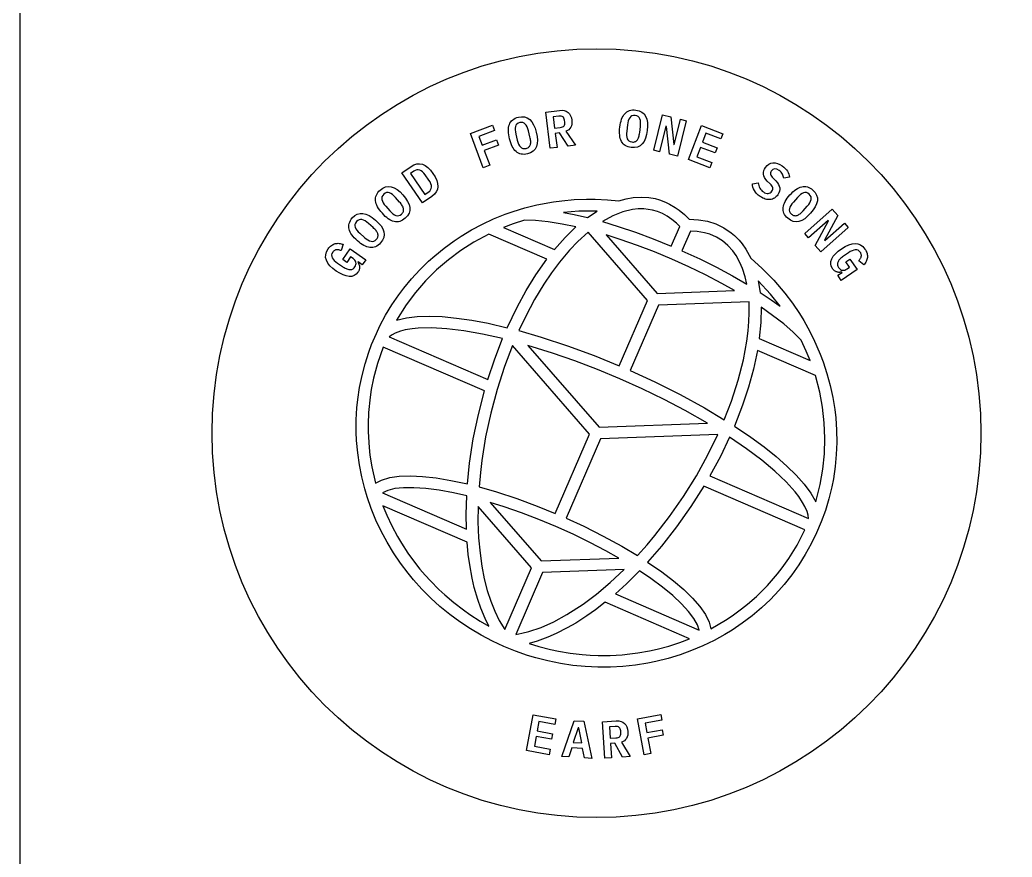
# Model space of a CAD drawing. Header units: millimetres. Extents: x 0 to 600, y 0 to 400.
# Drawn here: x 0 to 51.6, y 50.9 to 94.5 of the extents above; entities that cross this region are included whole.
import ezdxf

# ---------------------------------------------------------------- set-up
doc = ezdxf.new("R2010")
doc.units = ezdxf.units.MM
for name, color, linetype in [('CUT', 7, 'Continuous'), ('ENGRAVE_BACK_MIRRORED', 7, 'Continuous'), ('ENGRAVE_FRONT', 7, 'Continuous'), ('SHEET', 7, 'Continuous')]:
    doc.layers.add(name, color=color, linetype=linetype)

msp = doc.modelspace()

# ---------------------------------------------------------------- linework, layer by layer
at = {"layer": 'CUT'}
msp.add_circle((30, 73), 20, dxfattribs=at)
at = {"layer": 'ENGRAVE_BACK_MIRRORED'}
for points in [[(41.992, 76.107), (42.16, 75.486), (42.295, 74.859), (42.396, 74.226), (42.445, 73.797), (42.49, 73.16), (42.499, 72.522), (42.475, 71.891), (42.417, 71.258), (42.324, 70.629), (42.243, 70.208), (42.094, 69.591), (41.912, 68.983), (41.697, 68.386), (41.452, 67.807), (41.174, 67.238), (40.865, 66.684), (40.526, 66.147), (40.158, 65.629), (39.763, 65.132), (39.48, 64.808), (39.045, 64.351), (38.58, 63.914), (38.092, 63.502), (37.582, 63.116), (37.052, 62.758), (36.682, 62.531), (36.12, 62.22), (35.541, 61.939), (34.947, 61.688), (34.345, 61.469), (33.726, 61.28), (33.096, 61.124), (32.667, 61.036), (32.024, 60.934), (31.376, 60.866), (30.724, 60.83), (30.071, 60.828), (29.417, 60.859), (28.77, 60.922), (28.121, 61.019), (27.477, 61.149), (26.84, 61.311), (26.416, 61.439), (25.795, 61.654), (25.187, 61.899), (24.588, 62.177), (24.006, 62.484), (23.441, 62.819), (22.894, 63.182), (22.366, 63.572), (21.858, 63.988), (21.377, 64.425), (20.916, 64.888), (20.479, 65.374), (20.199, 65.714), (19.807, 66.235), (19.442, 66.773), (19.109, 67.325), (18.803, 67.896), (18.527, 68.482), (18.283, 69.079), (18.071, 69.688), (17.947, 70.104), (17.79, 70.727), (17.667, 71.351), (17.577, 71.985), (17.522, 72.622), (17.503, 73.053), (17.505, 73.69), (17.54, 74.32), (17.584, 74.748), (17.676, 75.377), (17.802, 75.994), (17.962, 76.608), (18.155, 77.212), (18.303, 77.614), (18.548, 78.193), (18.733, 78.579), (19.029, 79.133), (19.358, 79.676), (19.716, 80.2), (19.974, 80.543), (20.375, 81.029), (20.806, 81.498), (21.262, 81.943), (21.584, 82.229), (22.075, 82.629), (22.592, 83.006), (22.953, 83.245), (23.503, 83.576), (24.071, 83.877), (24.65, 84.146), (25.249, 84.387), (25.66, 84.533), (26.28, 84.721), (26.904, 84.876), (27.761, 85.035), (28.192, 85.092), (28.836, 85.15), (29.488, 85.174), (29.929, 85.172), (30.578, 85.142), (31.161, 85.086), (31.542, 85.19), (31.907, 85.253), (32.364, 85.279), (32.719, 85.256), (33.046, 85.199), (33.277, 85.137), (33.588, 85.022), (33.806, 84.919), (34.099, 84.747), (34.301, 84.605), (34.571, 84.38), (34.825, 84.128), (35.303, 84.104), (35.773, 84.021), (36.216, 83.881), (36.629, 83.682), (37.007, 83.427), (37.182, 83.279), (37.419, 83.041), (37.575, 82.853), (37.775, 82.569), (38.028, 82.109), (38.627, 81.572), (39.233, 80.952), (39.798, 80.29), (40.193, 79.765), (40.555, 79.231), (40.782, 78.862), (40.999, 78.482), (41.292, 77.91), (41.641, 77.116), (41.793, 76.714), (41.992, 76.107)], [(30.032, 84.556), (29.084, 84.549), (28.285, 84.485), (28.846, 84.374), (29.529, 84.215), (30.032, 84.556)], [(34.33, 83.759), (34.161, 83.924), (33.927, 84.118), (33.685, 84.283), (33.435, 84.418), (33.178, 84.524), (32.913, 84.6), (32.456, 84.663), (32.171, 84.661), (31.878, 84.63), (31.375, 84.511), (30.855, 84.306), (30.309, 84.006), (31.129, 83.758), (32.032, 83.454), (32.947, 83.114), (33.886, 82.733), (34.33, 83.759)], [(28.933, 83.727), (28.207, 83.876), (27.489, 83.99), (26.834, 84.057), (26.259, 84.077), (25.658, 83.883), (25.16, 83.694), (27.809, 82.546), (28.367, 83.177), (28.933, 83.727)], [(27.417, 82.047), (24.401, 83.355), (23.626, 82.939), (22.942, 82.503), (22.293, 82.02), (21.681, 81.494), (21.109, 80.927), (20.581, 80.321), (20.098, 79.679), (19.593, 78.884), (20.111, 79.006), (20.67, 79.071), (21.293, 79.089), (21.979, 79.061), (22.722, 78.989), (23.52, 78.873), (24.364, 78.715), (25.361, 78.487), (25.869, 79.546), (26.344, 80.416), (26.848, 81.235), (27.417, 82.047)], [(25.964, 78.332), (27.122, 77.997), (28.488, 77.549), (29.876, 77.037), (31.185, 76.505), (32.657, 79.899), (29.559, 83.458), (29.027, 82.974), (28.599, 82.524), (28.073, 81.895), (27.661, 81.341), (27.262, 80.745), (26.781, 79.946), (26.326, 79.092), (25.964, 78.332)], [(37.184, 80.413), (36.513, 80.79), (35.677, 81.228), (34.811, 81.649), (33.924, 82.05), (33.025, 82.424), (32.125, 82.768), (31.234, 83.079), (30.5, 83.311), (33.15, 80.266), (37.184, 80.413)], [(34.448, 82.489), (35.368, 82.064), (36.241, 81.629), (37.081, 81.177), (37.822, 80.749), (37.735, 81.125), (37.592, 81.568), (37.462, 81.872), (37.26, 82.236), (37.089, 82.48), (36.834, 82.764), (36.551, 83.003), (36.239, 83.196), (35.898, 83.345), (35.623, 83.426), (35.232, 83.495), (34.893, 83.515), (34.448, 82.489)], [(39.555, 79.599), (39.056, 80.225), (38.413, 80.922), (38.508, 80.322), (39.091, 79.932), (39.555, 79.599)], [(37.826, 77.782), (37.894, 78.328), (37.932, 78.801), (37.948, 79.258), (37.935, 79.826), (33.22, 79.655), (31.748, 76.261), (33.032, 75.669), (34.354, 75.006), (35.615, 74.315), (36.651, 73.698), (37.025, 74.667), (37.379, 75.76), (37.65, 76.821), (37.826, 77.782)], [(41.114, 76.777), (40.912, 77.27), (40.643, 77.841), (40.235, 78.247), (39.739, 78.679), (39.164, 79.125), (38.559, 79.553), (38.544, 78.764), (38.466, 77.926), (41.114, 76.777)], [(25.115, 77.916), (24.071, 78.148), (23.104, 78.318), (22.215, 78.427), (21.415, 78.474), (20.715, 78.459), (20.406, 78.429), (20.039, 78.368), (19.8, 78.306), (19.531, 78.206), (19.368, 78.12), (19.216, 78.01), (24.345, 75.786), (24.71, 76.873), (25.115, 77.916)], [(18.503, 70.395), (18.811, 70.557), (19.243, 70.688), (19.741, 70.761), (20.319, 70.782), (20.956, 70.752), (21.661, 70.673), (22.418, 70.546), (23.286, 70.358), (23.398, 71.447), (23.592, 72.712), (23.854, 73.977), (24.169, 75.194), (18.909, 77.475), (18.609, 76.632), (18.4, 75.858), (18.28, 75.268), (18.218, 74.871), (18.137, 74.072), (18.114, 73.468), (18.117, 73.065), (18.165, 72.259), (18.211, 71.857), (18.307, 71.256), (18.503, 70.395)], [(24.832, 75.28), (24.5, 74.045), (24.234, 72.808), (24.034, 71.573), (23.959, 70.961), (23.89, 70.205), (24.801, 69.942), (25.849, 69.599), (26.916, 69.205), (27.855, 68.824), (29.642, 72.945), (25.629, 77.554), (25.217, 76.469), (24.832, 75.28)], [(31.223, 75.821), (30.047, 76.311), (28.87, 76.761), (27.705, 77.167), (26.435, 77.563), (30.135, 73.312), (35.767, 73.516), (34.611, 74.173), (33.518, 74.746), (32.384, 75.298), (31.223, 75.821)], [(37.176, 73.365), (38.024, 72.792), (38.716, 72.285), (39.347, 71.781), (39.907, 71.288), (40.396, 70.807), (40.809, 70.339), (41.143, 69.887), (41.408, 69.426), (41.643, 70.338), (41.782, 71.129), (41.863, 71.928), (41.887, 72.733), (41.852, 73.54), (41.76, 74.344), (41.611, 75.141), (41.386, 75.991), (38.369, 77.299), (38.166, 76.328), (37.912, 75.401), (37.602, 74.459), (37.176, 73.365)], [(35.197, 70.786), (35.801, 71.88), (36.312, 72.922), (30.204, 72.701), (28.418, 68.58), (29.339, 68.155), (30.355, 67.645), (31.322, 67.115), (32.136, 66.629), (32.641, 67.196), (33.037, 67.67), (33.801, 68.66), (34.522, 69.7), (35.197, 70.786)], [(41.028, 68.553), (41.005, 68.739), (40.956, 68.917), (40.845, 69.182), (40.726, 69.399), (40.521, 69.708), (40.331, 69.954), (39.864, 70.475), (39.283, 71.027), (38.596, 71.601), (37.811, 72.191), (36.927, 72.795), (36.443, 71.786), (35.899, 70.777), (41.028, 68.553)], [(32.661, 66.294), (33.391, 65.789), (34.001, 65.322), (34.541, 64.862), (34.998, 64.418), (35.378, 63.981), (35.665, 63.568), (35.865, 63.163), (35.957, 62.828), (36.72, 63.273), (37.058, 63.497), (37.548, 63.855), (37.864, 64.107), (38.319, 64.506), (38.891, 65.073), (39.419, 65.679), (39.666, 65.996), (40.015, 66.486), (40.437, 67.168), (40.847, 67.963), (35.587, 70.243), (34.914, 69.182), (34.169, 68.126), (33.379, 67.12), (32.661, 66.294)], [(23.246, 69.737), (22.557, 69.893), (21.81, 70.03), (21.122, 70.121), (20.503, 70.164), (19.959, 70.161), (19.502, 70.113), (19.139, 70.025), (18.867, 69.9), (23.231, 68.007), (23.219, 68.781), (23.246, 69.737)], [(18.886, 69.223), (19.088, 68.73), (19.35, 68.174), (19.641, 67.63), (19.851, 67.276), (20.188, 66.758), (20.429, 66.422), (20.811, 65.933), (21.08, 65.618), (21.36, 65.312), (21.799, 64.87), (22.105, 64.588), (22.581, 64.184), (23.078, 63.804), (23.419, 63.565), (23.947, 63.228), (24.401, 62.967), (24.205, 63.356), (23.975, 63.902), (23.819, 64.348), (23.642, 64.966), (23.527, 65.462), (23.403, 66.145), (23.331, 66.685), (23.27, 67.322), (18.886, 69.223)], [(23.869, 67.549), (23.94, 66.754), (24.036, 66.073), (24.162, 65.428), (24.316, 64.821), (24.498, 64.256), (24.706, 63.736), (24.938, 63.263), (25.234, 62.779), (26.626, 65.99), (23.839, 69.193), (23.835, 68.395), (23.869, 67.549)], [(24.47, 69.402), (27.12, 66.357), (31.154, 66.504), (30.482, 66.881), (29.647, 67.319), (28.781, 67.741), (27.893, 68.141), (26.994, 68.515), (26.095, 68.859), (25.204, 69.17), (24.47, 69.402)], [(25.797, 62.535), (26.108, 62.591), (26.476, 62.683), (27.115, 62.899), (27.78, 63.193), (28.464, 63.563), (29.301, 64.104), (30.007, 64.632), (30.712, 65.226), (31.432, 65.9), (27.189, 65.746), (25.797, 62.535)], [(35.347, 62.754), (35.252, 63.038), (35.068, 63.364), (34.791, 63.731), (34.422, 64.129), (33.967, 64.552), (33.43, 64.992), (32.82, 65.443), (32.235, 65.839), (31.556, 65.167), (30.982, 64.647), (35.347, 62.754)], [(30.456, 64.206), (29.949, 63.815), (29.505, 63.499), (28.923, 63.123), (28.482, 62.868), (27.909, 62.574), (27.477, 62.383), (26.922, 62.178), (26.504, 62.055), (27.004, 61.902), (27.611, 61.747), (28.019, 61.662), (28.636, 61.559), (29.256, 61.487), (29.671, 61.457), (30.086, 61.441), (30.709, 61.443), (31.329, 61.477), (31.741, 61.518), (32.15, 61.572), (32.76, 61.679), (33.162, 61.768), (33.757, 61.927), (34.342, 62.117), (34.84, 62.306), (30.456, 64.206)]]:
    msp.add_lwpolyline(points, close=True, dxfattribs=at)
at = {"layer": 'ENGRAVE_FRONT'}
for points in [[(25.707, 87.767), (25.659, 87.838), (25.615, 87.917), (25.574, 88.004), (25.537, 88.099), (25.504, 88.201), (25.474, 88.311), (25.449, 88.421), (25.431, 88.527), (25.42, 88.628), (25.415, 88.724), (25.417, 88.816), (25.427, 88.901), (25.443, 88.981), (25.468, 89.056), (25.499, 89.124), (25.539, 89.187), (25.585, 89.244), (25.64, 89.296), (25.702, 89.341), (25.772, 89.38), (25.85, 89.412), (25.935, 89.438), (26.107, 89.463), (26.263, 89.452), (26.402, 89.403), (26.526, 89.317), (26.634, 89.197), (26.727, 89.047), (26.806, 88.867), (26.869, 88.656), (26.911, 88.44), (26.926, 88.244), (26.913, 88.068), (26.874, 87.911), (26.804, 87.778), (26.703, 87.67), (26.571, 87.587), (26.407, 87.53), (26.319, 87.512), (26.235, 87.504), (26.155, 87.506), (26.079, 87.517), (26.007, 87.538), (25.939, 87.566), (25.875, 87.604), (25.815, 87.65), (25.759, 87.704), (25.707, 87.767)], [(28.692, 89.403), (28.717, 89.276), (28.723, 89.176), (28.716, 89.082), (28.696, 88.995), (28.663, 88.915), (28.618, 88.844), (28.561, 88.785), (28.492, 88.737), (28.411, 88.702), (28.908, 87.978), (28.519, 87.93), (28.07, 88.619), (27.857, 88.593), (27.946, 87.861), (27.592, 87.818), (27.362, 89.704), (28.078, 89.791), (28.209, 89.797), (28.326, 89.781), (28.429, 89.744), (28.519, 89.685), (28.593, 89.608), (28.651, 89.514), (28.692, 89.403)], [(28.327, 89.341), (28.309, 89.39), (28.284, 89.43), (28.253, 89.46), (28.214, 89.481), (28.165, 89.493), (28.107, 89.497), (28.04, 89.493), (27.751, 89.458), (27.823, 88.869), (28.112, 88.904), (28.178, 88.915), (28.233, 88.933), (28.277, 88.957), (28.311, 88.987), (28.334, 89.024), (28.348, 89.068), (28.353, 89.12), (28.35, 89.18), (28.338, 89.282), (28.327, 89.341)], [(31.24, 88.328), (31.22, 88.411), (31.207, 88.501), (31.2, 88.597), (31.199, 88.699), (31.204, 88.807), (31.215, 88.92), (31.231, 89.031), (31.252, 89.136), (31.277, 89.235), (31.307, 89.327), (31.342, 89.412), (31.381, 89.488), (31.425, 89.557), (31.474, 89.618), (31.528, 89.671), (31.587, 89.715), (31.651, 89.752), (31.72, 89.781), (31.795, 89.801), (31.874, 89.813), (31.958, 89.815), (32.047, 89.808), (32.217, 89.771), (32.358, 89.705), (32.472, 89.61), (32.556, 89.486), (32.615, 89.336), (32.649, 89.162), (32.658, 88.966), (32.642, 88.746), (32.604, 88.529), (32.549, 88.341), (32.474, 88.18), (32.381, 88.048), (32.269, 87.948), (32.136, 87.883), (31.983, 87.853), (31.81, 87.858), (31.721, 87.872), (31.64, 87.895), (31.566, 87.925), (31.499, 87.963), (31.439, 88.007), (31.385, 88.058), (31.339, 88.116), (31.299, 88.18), (31.266, 88.251), (31.24, 88.328)], [(32.168, 88.326), (32.187, 88.368), (32.202, 88.414), (32.216, 88.464), (32.228, 88.517), (32.239, 88.573), (32.247, 88.632), (32.286, 88.954), (32.295, 89.07), (32.294, 89.174), (32.282, 89.266), (32.258, 89.347), (32.222, 89.414), (32.168, 89.465), (32.098, 89.5), (32.012, 89.519), (31.924, 89.521), (31.847, 89.504), (31.783, 89.467), (31.732, 89.411), (31.69, 89.338), (31.656, 89.252), (31.629, 89.151), (31.61, 89.036), (31.571, 88.712), (31.562, 88.596), (31.563, 88.492), (31.575, 88.4), (31.599, 88.319), (31.635, 88.252), (31.689, 88.201), (31.759, 88.166), (31.845, 88.147), (31.891, 88.143), (31.933, 88.145), (31.973, 88.152), (32.009, 88.164), (32.042, 88.18), (32.073, 88.201), (32.1, 88.226), (32.125, 88.255), (32.148, 88.289), (32.168, 88.326)], [(34.672, 89.254), (34.216, 87.409), (33.791, 87.514), (33.635, 88.958), (33.608, 88.964), (33.281, 87.64), (32.985, 87.714), (33.441, 89.558), (33.867, 89.453), (34.023, 88.009), (34.049, 88.003), (34.377, 89.327), (34.672, 89.254)], [(24.156, 87.699), (24.446, 86.936), (24.113, 86.809), (23.437, 88.585), (24.597, 89.026), (24.702, 88.752), (23.875, 88.437), (24.051, 87.974), (24.797, 88.258), (24.901, 87.983), (24.156, 87.699)], [(26.576, 88.095), (26.578, 88.141), (26.576, 88.19), (26.571, 88.241), (26.564, 88.295), (26.553, 88.351), (26.54, 88.409), (26.462, 88.724), (26.43, 88.835), (26.392, 88.932), (26.347, 89.014), (26.297, 89.081), (26.239, 89.131), (26.171, 89.159), (26.093, 89.167), (26.005, 89.155), (25.922, 89.125), (25.857, 89.082), (25.81, 89.025), (25.782, 88.954), (25.768, 88.871), (25.767, 88.778), (25.778, 88.674), (25.802, 88.561), (25.88, 88.243), (25.913, 88.132), (25.951, 88.035), (25.995, 87.953), (26.046, 87.886), (26.104, 87.837), (26.172, 87.808), (26.25, 87.8), (26.337, 87.812), (26.381, 87.826), (26.42, 87.842), (26.455, 87.863), (26.484, 87.887), (26.51, 87.914), (26.531, 87.944), (26.548, 87.977), (26.561, 88.014), (26.57, 88.053), (26.576, 88.095)], [(35.407, 87.866), (35.221, 87.377), (36.009, 87.077), (35.905, 86.802), (34.783, 87.229), (35.459, 89.005), (36.581, 88.578), (36.476, 88.303), (35.687, 88.604), (35.511, 88.14), (36.272, 87.851), (36.167, 87.576), (35.407, 87.866)], [(21.494, 86.511), (21.609, 86.326), (21.689, 86.15), (21.736, 85.984), (21.748, 85.827), (21.724, 85.682), (21.664, 85.547), (21.567, 85.424), (21.433, 85.313), (20.948, 84.977), (19.866, 86.538), (20.351, 86.875), (20.502, 86.961), (20.652, 87.008), (20.799, 87.017), (20.944, 86.987), (21.086, 86.921), (21.226, 86.819), (21.362, 86.683), (21.494, 86.511)], [(38.108, 85.966), (38.412, 86.027), (38.424, 85.949), (38.442, 85.876), (38.467, 85.809), (38.498, 85.747), (38.535, 85.69), (38.578, 85.638), (38.627, 85.59), (38.682, 85.547), (38.748, 85.507), (38.812, 85.48), (38.872, 85.466), (38.93, 85.465), (38.985, 85.477), (39.035, 85.502), (39.081, 85.54), (39.123, 85.59), (39.15, 85.637), (39.166, 85.682), (39.172, 85.726), (39.167, 85.769), (39.151, 85.814), (39.124, 85.861), (39.085, 85.91), (39.034, 85.963), (38.887, 86.105), (38.803, 86.199), (38.741, 86.292), (38.703, 86.385), (38.687, 86.477), (38.69, 86.567), (38.709, 86.655), (38.743, 86.74), (38.792, 86.823), (38.874, 86.922), (38.965, 86.996), (39.065, 87.044), (39.175, 87.066), (39.291, 87.063), (39.411, 87.035), (39.534, 86.983), (39.661, 86.906), (39.747, 86.841), (39.821, 86.773), (39.885, 86.703), (39.937, 86.629), (39.978, 86.553), (40.009, 86.477), (40.03, 86.4), (40.041, 86.322), (39.741, 86.258), (39.733, 86.316), (39.718, 86.372), (39.698, 86.426), (39.673, 86.479), (39.64, 86.53), (39.6, 86.578), (39.552, 86.623), (39.497, 86.665), (39.376, 86.73), (39.269, 86.745), (39.176, 86.713), (39.096, 86.632), (39.07, 86.587), (39.055, 86.544), (39.05, 86.501), (39.055, 86.458), (39.072, 86.414), (39.1, 86.367), (39.139, 86.316), (39.191, 86.262), (39.334, 86.119), (39.413, 86.03), (39.472, 85.94), (39.512, 85.85), (39.532, 85.76), (39.534, 85.671), (39.517, 85.582), (39.484, 85.493), (39.432, 85.406), (39.392, 85.354), (39.35, 85.307), (39.304, 85.267), (39.255, 85.232), (39.204, 85.203), (39.15, 85.18), (39.093, 85.163), (39.035, 85.153), (38.974, 85.149), (38.912, 85.151), (38.848, 85.161), (38.782, 85.177), (38.715, 85.201), (38.647, 85.231), (38.578, 85.269), (38.508, 85.314), (38.414, 85.386), (38.333, 85.461), (38.266, 85.54), (38.212, 85.622), (38.171, 85.706), (38.139, 85.792), (38.118, 85.878), (38.108, 85.966)], [(21.093, 86.435), (21.023, 86.526), (20.952, 86.597), (20.879, 86.651), (20.805, 86.686), (20.729, 86.702), (20.652, 86.697), (20.574, 86.672), (20.494, 86.626), (20.317, 86.504), (21.074, 85.412), (21.251, 85.534), (21.321, 85.593), (21.372, 85.658), (21.404, 85.728), (21.416, 85.804), (21.409, 85.886), (21.384, 85.974), (21.341, 86.066), (21.281, 86.164), (21.093, 86.435)], [(19.395, 84.033), (19.32, 84.064), (19.244, 84.105), (19.168, 84.154), (19.091, 84.212), (19.014, 84.279), (18.937, 84.354), (18.859, 84.437), (18.787, 84.523), (18.721, 84.608), (18.664, 84.692), (18.615, 84.775), (18.574, 84.857), (18.543, 84.937), (18.52, 85.016), (18.507, 85.093), (18.503, 85.168), (18.509, 85.242), (18.523, 85.315), (18.547, 85.386), (18.581, 85.455), (18.625, 85.522), (18.679, 85.586), (18.743, 85.649), (18.883, 85.752), (19.026, 85.814), (19.172, 85.836), (19.322, 85.818), (19.473, 85.762), (19.626, 85.673), (19.779, 85.55), (19.933, 85.393), (20.071, 85.221), (20.176, 85.055), (20.247, 84.893), (20.284, 84.736), (20.285, 84.585), (20.247, 84.443), (20.168, 84.308), (20.05, 84.181), (19.98, 84.124), (19.909, 84.078), (19.838, 84.043), (19.765, 84.017), (19.692, 84.001), (19.618, 83.995), (19.544, 83.999), (19.47, 84.011), (19.395, 84.033)], [(39.728, 84.814), (39.75, 84.892), (39.781, 84.972), (39.822, 85.053), (39.87, 85.136), (39.928, 85.22), (39.993, 85.306), (40.067, 85.393), (40.144, 85.475), (40.221, 85.55), (40.298, 85.616), (40.374, 85.675), (40.451, 85.725), (40.527, 85.765), (40.602, 85.797), (40.677, 85.819), (40.752, 85.831), (40.826, 85.834), (40.899, 85.828), (40.973, 85.813), (41.045, 85.787), (41.117, 85.751), (41.187, 85.705), (41.257, 85.649), (41.375, 85.522), (41.454, 85.387), (41.493, 85.244), (41.492, 85.094), (41.454, 84.937), (41.383, 84.775), (41.279, 84.609), (41.141, 84.437), (40.986, 84.28), (40.833, 84.157), (40.68, 84.068), (40.529, 84.012), (40.38, 83.994), (40.233, 84.016), (40.09, 84.078), (39.95, 84.181), (39.886, 84.243), (39.832, 84.308), (39.789, 84.375), (39.755, 84.444), (39.731, 84.515), (39.716, 84.587), (39.711, 84.661), (39.715, 84.737), (39.728, 84.814)], [(19.95, 84.72), (19.935, 84.76), (19.916, 84.801), (19.892, 84.844), (19.863, 84.887), (19.832, 84.931), (19.796, 84.976), (19.757, 85.021), (19.542, 85.263), (19.461, 85.347), (19.382, 85.414), (19.305, 85.466), (19.229, 85.502), (19.154, 85.519), (19.081, 85.512), (19.008, 85.483), (18.937, 85.431), (18.877, 85.366), (18.839, 85.297), (18.825, 85.225), (18.833, 85.149), (18.859, 85.07), (18.902, 84.987), (18.96, 84.9), (19.034, 84.811), (19.251, 84.567), (19.331, 84.483), (19.41, 84.415), (19.488, 84.364), (19.564, 84.328), (19.638, 84.311), (19.712, 84.317), (19.784, 84.346), (19.856, 84.398), (19.889, 84.431), (19.915, 84.464), (19.936, 84.498), (19.952, 84.533), (19.961, 84.568), (19.966, 84.605), (19.965, 84.642), (19.96, 84.681), (19.95, 84.72)], [(40.474, 84.342), (40.512, 84.362), (40.551, 84.386), (40.59, 84.415), (40.63, 84.448), (40.67, 84.484), (40.711, 84.525), (40.751, 84.569), (40.966, 84.811), (41.04, 84.9), (41.098, 84.987), (41.141, 85.07), (41.167, 85.149), (41.175, 85.225), (41.161, 85.297), (41.123, 85.366), (41.063, 85.431), (40.992, 85.483), (40.919, 85.512), (40.846, 85.519), (40.771, 85.502), (40.695, 85.466), (40.618, 85.414), (40.539, 85.347), (40.458, 85.263), (40.241, 85.019), (40.167, 84.929), (40.109, 84.843), (40.067, 84.76), (40.04, 84.681), (40.032, 84.605), (40.047, 84.532), (40.084, 84.464), (40.144, 84.398), (40.18, 84.37), (40.216, 84.347), (40.252, 84.33), (40.288, 84.319), (40.325, 84.314), (40.362, 84.313), (40.399, 84.318), (40.436, 84.328), (40.474, 84.342)], [(18.139, 82.67), (18.06, 82.692), (17.98, 82.723), (17.899, 82.763), (17.816, 82.811), (17.731, 82.868), (17.645, 82.933), (17.558, 83.006), (17.476, 83.083), (17.401, 83.159), (17.334, 83.236), (17.275, 83.312), (17.224, 83.389), (17.183, 83.464), (17.152, 83.54), (17.129, 83.615), (17.116, 83.689), (17.113, 83.763), (17.119, 83.837), (17.134, 83.91), (17.159, 83.983), (17.194, 84.054), (17.24, 84.125), (17.296, 84.195), (17.423, 84.314), (17.557, 84.393), (17.7, 84.433), (17.85, 84.433), (18.007, 84.396), (18.169, 84.325), (18.336, 84.222), (18.509, 84.085), (18.666, 83.931), (18.79, 83.778), (18.88, 83.626), (18.937, 83.475), (18.956, 83.326), (18.935, 83.179), (18.873, 83.036), (18.771, 82.896), (18.708, 82.831), (18.644, 82.777), (18.577, 82.733), (18.508, 82.699), (18.438, 82.674), (18.365, 82.659), (18.291, 82.654), (18.216, 82.657), (18.139, 82.67)], [(42.897, 83.926), (43.099, 83.698), (41.673, 82.441), (41.383, 82.77), (42.077, 84.046), (42.059, 84.066), (41.036, 83.164), (40.834, 83.393), (42.26, 84.649), (42.55, 84.321), (41.856, 83.045), (41.874, 83.025), (42.897, 83.926)], [(18.607, 83.419), (18.587, 83.457), (18.563, 83.495), (18.534, 83.535), (18.5, 83.574), (18.464, 83.614), (18.423, 83.654), (18.379, 83.694), (18.136, 83.909), (18.046, 83.982), (17.959, 84.039), (17.876, 84.082), (17.796, 84.108), (17.72, 84.115), (17.648, 84.1), (17.58, 84.063), (17.515, 84.002), (17.463, 83.931), (17.434, 83.858), (17.429, 83.784), (17.445, 83.71), (17.482, 83.634), (17.534, 83.557), (17.602, 83.478), (17.686, 83.398), (17.931, 83.182), (18.021, 83.109), (18.108, 83.051), (18.191, 83.009), (18.271, 82.983), (18.347, 82.975), (18.419, 82.99), (18.487, 83.028), (18.552, 83.088), (18.581, 83.124), (18.603, 83.16), (18.62, 83.197), (18.631, 83.233), (18.636, 83.27), (18.636, 83.307), (18.631, 83.344), (18.621, 83.381), (18.607, 83.419)], [(17.664, 81.713), (17.67, 81.681), (17.673, 81.649), (17.674, 81.615), (17.672, 81.582), (17.667, 81.547), (17.659, 81.512), (17.647, 81.476), (17.632, 81.44), (17.612, 81.403), (17.589, 81.367), (17.499, 81.264), (17.393, 81.194), (17.271, 81.156), (17.132, 81.15), (16.98, 81.176), (16.817, 81.231), (16.643, 81.317), (16.459, 81.432), (16.277, 81.57), (16.131, 81.71), (16.021, 81.851), (15.947, 81.994), (15.91, 82.139), (15.913, 82.285), (15.956, 82.433), (16.039, 82.581), (16.08, 82.637), (16.122, 82.686), (16.166, 82.729), (16.211, 82.765), (16.258, 82.796), (16.305, 82.822), (16.354, 82.843), (16.403, 82.858), (16.454, 82.868), (16.505, 82.874), (16.557, 82.875), (16.609, 82.872), (16.662, 82.864), (16.716, 82.854), (16.769, 82.84), (16.822, 82.823), (16.714, 82.502), (16.684, 82.51), (16.653, 82.519), (16.623, 82.526), (16.593, 82.533), (16.563, 82.538), (16.534, 82.541), (16.506, 82.542), (16.477, 82.54), (16.45, 82.535), (16.423, 82.528), (16.397, 82.518), (16.371, 82.505), (16.346, 82.489), (16.323, 82.469), (16.3, 82.444), (16.278, 82.414), (16.238, 82.342), (16.221, 82.269), (16.225, 82.197), (16.251, 82.126), (16.296, 82.054), (16.357, 81.984), (16.434, 81.914), (16.527, 81.844), (16.778, 81.672), (16.828, 81.639), (16.878, 81.609), (16.926, 81.582), (16.973, 81.559), (17.02, 81.54), (17.065, 81.525), (17.109, 81.514), (17.151, 81.508), (17.192, 81.507), (17.231, 81.51), (17.269, 81.519), (17.305, 81.532), (17.338, 81.551), (17.371, 81.576), (17.401, 81.607), (17.429, 81.644), (17.465, 81.707), (17.486, 81.768), (17.493, 81.828), (17.485, 81.887), (17.464, 81.943), (17.433, 81.994), (17.391, 82.041), (17.338, 82.083), (17.21, 82.171), (17.014, 81.886), (16.801, 82.032), (17.177, 82.58), (17.996, 82.018), (17.816, 81.755), (17.598, 81.905), (17.586, 81.887), (17.602, 81.86), (17.617, 81.832), (17.631, 81.804), (17.644, 81.774), (17.655, 81.744), (17.664, 81.713)], [(42.572, 81.369), (42.54, 81.375), (42.508, 81.384), (42.477, 81.395), (42.446, 81.409), (42.416, 81.426), (42.386, 81.447), (42.357, 81.47), (42.329, 81.498), (42.302, 81.529), (42.276, 81.564), (42.212, 81.685), (42.185, 81.809), (42.194, 81.937), (42.238, 82.068), (42.317, 82.201), (42.428, 82.333), (42.57, 82.464), (42.744, 82.595), (42.938, 82.715), (43.121, 82.801), (43.293, 82.852), (43.453, 82.87), (43.601, 82.852), (43.736, 82.796), (43.858, 82.703), (43.967, 82.572), (44.004, 82.514), (44.035, 82.457), (44.059, 82.401), (44.077, 82.345), (44.089, 82.291), (44.096, 82.237), (44.097, 82.185), (44.094, 82.133), (44.085, 82.082), (44.072, 82.032), (44.055, 81.983), (44.033, 81.936), (44.007, 81.889), (43.978, 81.843), (43.946, 81.798), (43.911, 81.755), (43.65, 81.972), (43.669, 81.997), (43.687, 82.022), (43.705, 82.047), (43.722, 82.073), (43.738, 82.099), (43.751, 82.125), (43.762, 82.151), (43.77, 82.178), (43.776, 82.206), (43.779, 82.233), (43.779, 82.261), (43.777, 82.29), (43.77, 82.319), (43.76, 82.348), (43.745, 82.379), (43.725, 82.41), (43.672, 82.473), (43.61, 82.515), (43.542, 82.537), (43.466, 82.539), (43.383, 82.522), (43.295, 82.491), (43.202, 82.445), (43.104, 82.383), (42.852, 82.21), (42.803, 82.176), (42.758, 82.14), (42.716, 82.105), (42.677, 82.069), (42.642, 82.033), (42.612, 81.996), (42.586, 81.959), (42.565, 81.921), (42.549, 81.884), (42.538, 81.846), (42.533, 81.808), (42.532, 81.77), (42.538, 81.731), (42.549, 81.693), (42.568, 81.653), (42.592, 81.613), (42.637, 81.557), (42.687, 81.515), (42.74, 81.487), (42.798, 81.474), (42.858, 81.473), (42.917, 81.483), (42.976, 81.506), (43.035, 81.54), (43.163, 81.628), (42.967, 81.913), (43.18, 82.059), (43.556, 81.512), (42.737, 80.95), (42.557, 81.212), (42.774, 81.362), (42.762, 81.38), (42.731, 81.374), (42.7, 81.37), (42.668, 81.367), (42.636, 81.366), (42.604, 81.366), (42.572, 81.369)], [(27.715, 57.366), (27.662, 57.077), (26.862, 57.224), (26.767, 56.71), (27.597, 56.557), (27.544, 56.268), (26.363, 56.485), (26.707, 58.354), (27.888, 58.137), (27.834, 57.848), (27.004, 58), (26.915, 57.513), (27.715, 57.366)], [(33.409, 57.573), (33.462, 57.284), (32.678, 57.139), (32.825, 56.336), (32.475, 56.272), (32.131, 58.14), (33.352, 58.365), (33.405, 58.076), (32.535, 57.916), (32.625, 57.429), (33.409, 57.573)], [(29.759, 56.084), (29.381, 56.106), (29.277, 56.595), (28.715, 56.63), (28.555, 56.157), (28.197, 56.178), (28.844, 58.043), (29.339, 58.013), (29.759, 56.084)], [(31.464, 57.903), (31.534, 57.821), (31.586, 57.724), (31.62, 57.611), (31.637, 57.483), (31.637, 57.382), (31.625, 57.289), (31.599, 57.203), (31.562, 57.125), (31.512, 57.057), (31.452, 57.001), (31.38, 56.958), (31.297, 56.928), (31.749, 56.175), (31.358, 56.151), (30.952, 56.866), (30.737, 56.853), (30.782, 56.116), (30.426, 56.095), (30.311, 57.991), (31.031, 58.035), (31.162, 58.033), (31.278, 58.01), (31.378, 57.967), (31.464, 57.903)], [(29.235, 56.89), (29.073, 57.677), (29.051, 57.678), (28.795, 56.917), (29.235, 56.89)], [(31.265, 57.349), (31.265, 57.408), (31.259, 57.512), (31.251, 57.571), (31.237, 57.621), (31.214, 57.662), (31.185, 57.694), (31.147, 57.717), (31.1, 57.733), (31.042, 57.74), (30.975, 57.74), (30.684, 57.722), (30.72, 57.13), (31.011, 57.147), (31.078, 57.155), (31.134, 57.17), (31.179, 57.191), (31.214, 57.218), (31.239, 57.254), (31.256, 57.297), (31.265, 57.349)]]:
    msp.add_lwpolyline(points, close=True, dxfattribs=at)
at = {"layer": 'SHEET'}
msp.add_lwpolyline([(0, 0), (600, 0), (600, 400), (0, 400)], close=True, dxfattribs=at)

doc.saveas('drawing.dxf')
